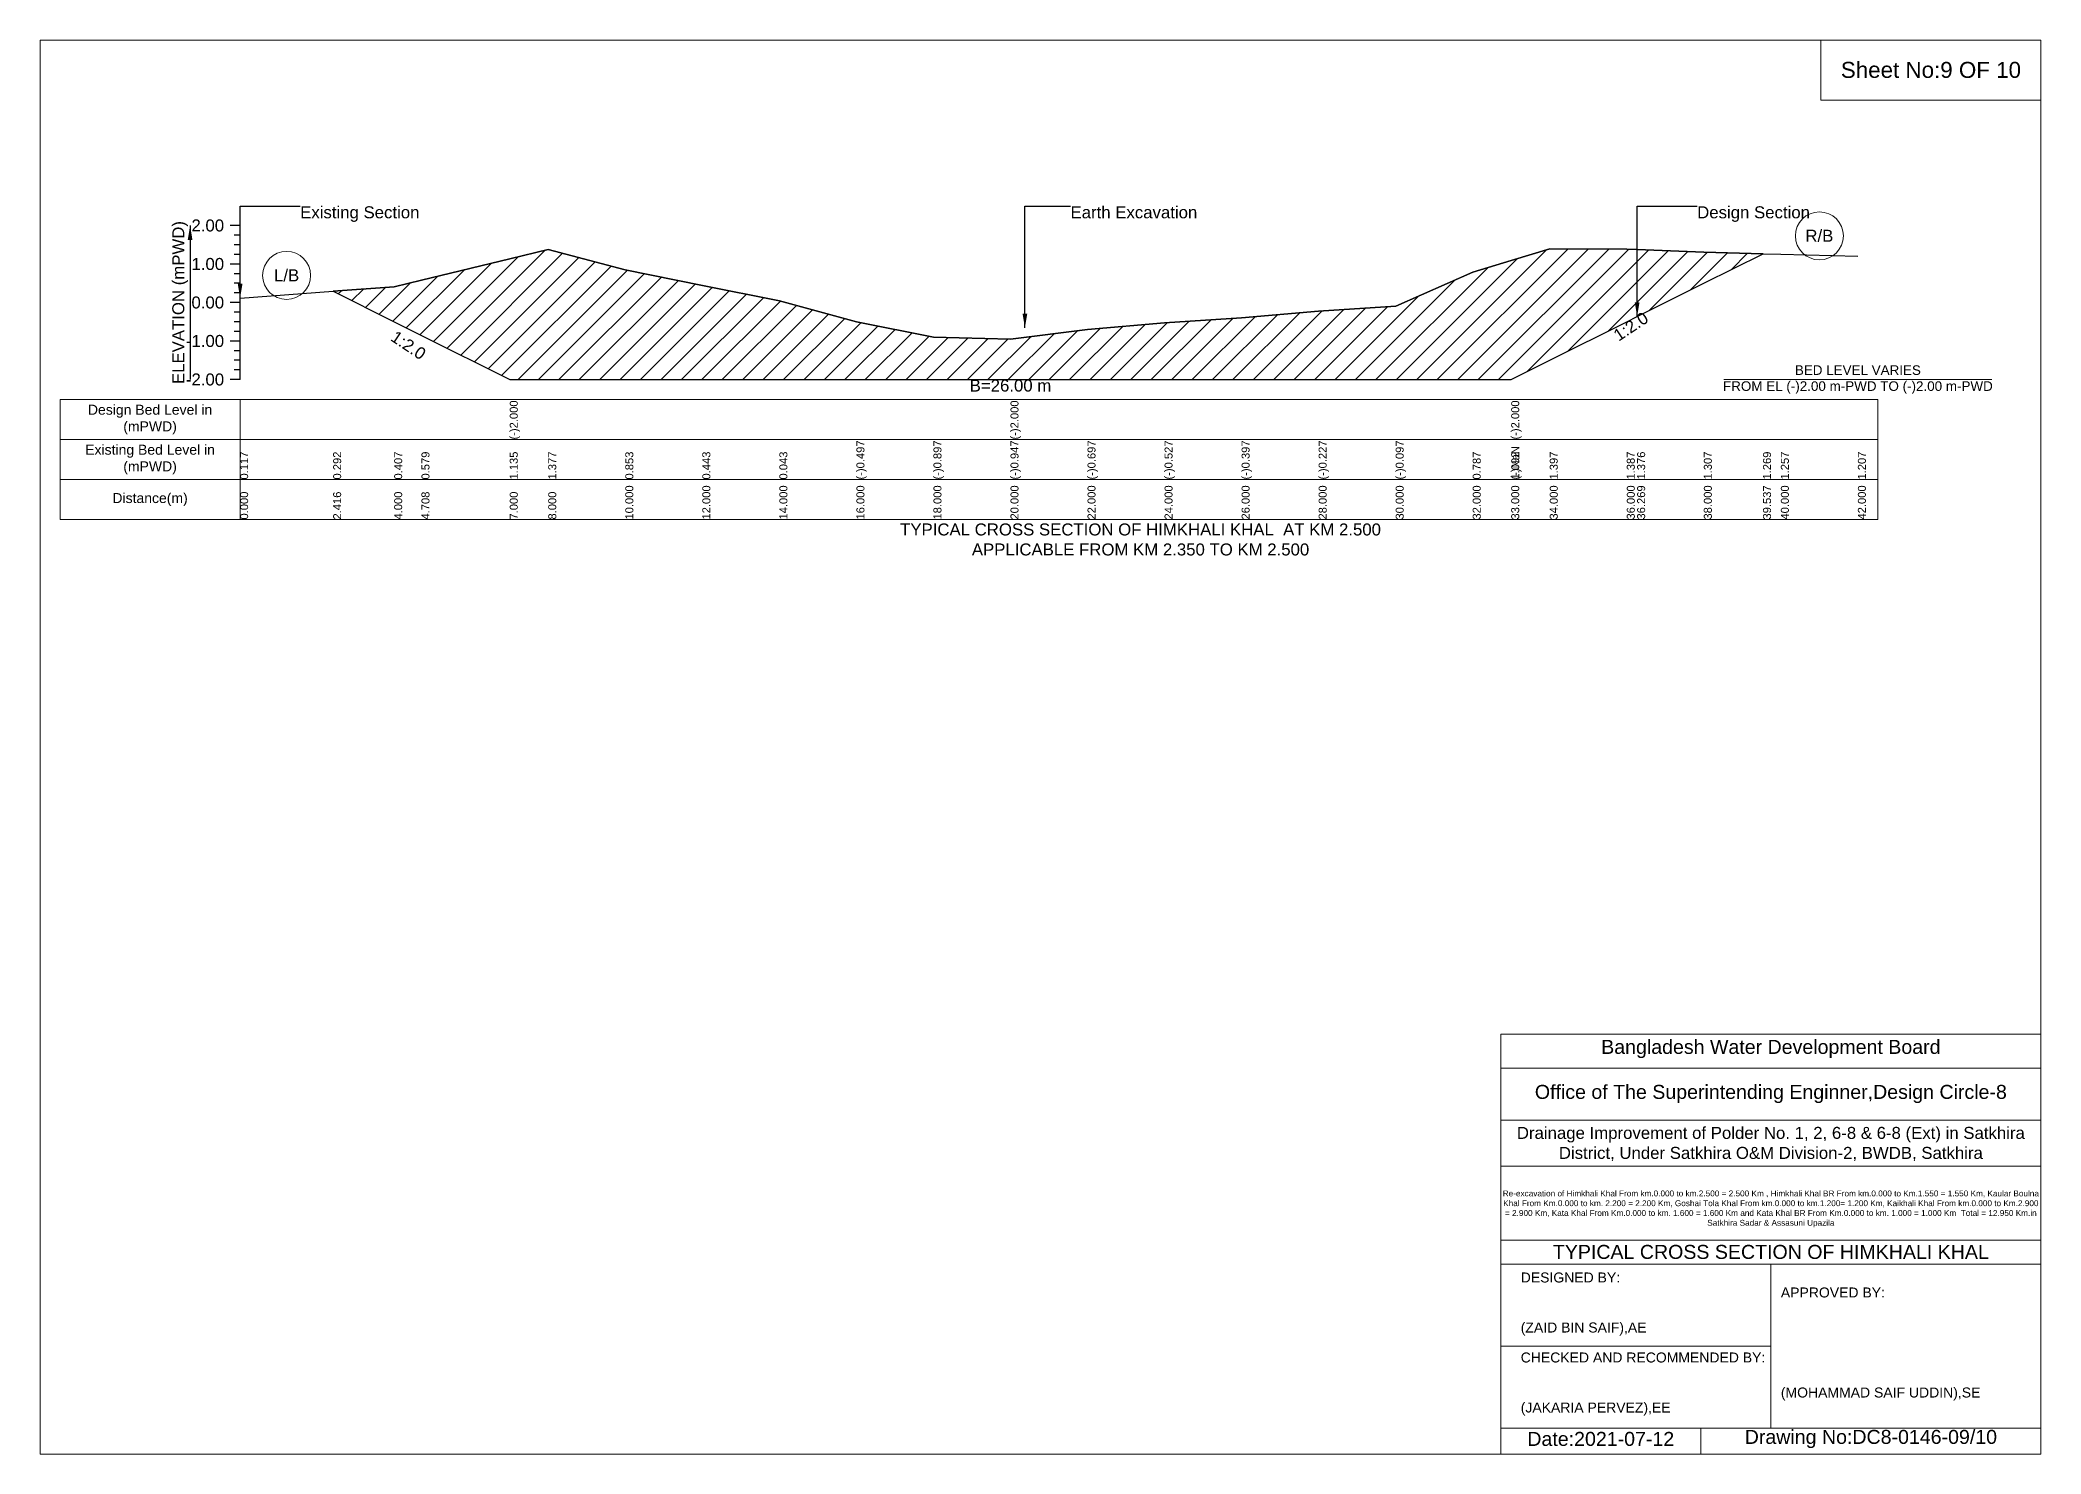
# Model space of a CAD drawing. Header units: inches. Extents: x 91000 to 628000, y -5656 to 0.
# Drawn here: x 180000 to 188000, y -5656 to 0 of the extents above; entities that cross this region are included whole.
import ezdxf

# ---------------------------------------------------------------- set-up
doc = ezdxf.new("R2010")
doc.units = ezdxf.units.IN
doc.header["$LTSCALE"] = 7
doc.header["$MEASUREMENT"] = 0
for name, color, linetype, lineweight in [('Cross section Data Border', 7, 'Continuous', 9), ('Cross Section Labels', 7, 'Continuous', 9), ('Existing_Bed_Level for Xsection', 7, 'Continuous', 25), ('Long Section Border', 7, 'Continuous', 9)]:
    doc.layers.add(name, color=color, linetype=linetype, lineweight=lineweight)
doc.styles.get("Standard").update_dxf_attribs({"font": 'arial.ttf'})
doc.dimstyles.get("Standard").update_dxf_attribs({"dimtxt": 0.18, "dimasz": 0.18, "dimexe": 0.18, "dimexo": 0.0625, "dimgap": 0.09, "dimtad": 0, "dimtih": 1, "dimtoh": 1, "dimdec": 4, "dimzin": 0, "dimdsep": 46, "dimtxsty": 'Standard', "dimcen": 0.09, "dimadec": 0, "dimazin": 0, "dimtfac": 1, "dimtdec": 4, "dimtofl": 0, "dimtmove": 0, "dimatfit": 3, "dimfxl": 1, "dimtolj": 1, "dimtzin": 0, "dimarcsym": 0})

msp = doc.modelspace()

# ---------------------------------------------------------------- hatches: boundary and pattern name
at = {"layer": 'Existing_Bed_Level for Xsection'}
h = msp.add_hatch(dxfattribs=at)
h.set_pattern_fill('ANSI31', color=256, scale=462, style=0)
h.paths.add_polyline_path([(181172, -1005.2), (181416, -1127.2), (181525, -1181.7), (181878, -1358.2), (182032, -1358.2), (182340, -1358.2), (182648, -1358.2), (182956, -1358.2), (183264, -1358.2), (183572, -1358.2), (183880, -1358.2), (184188, -1358.2), (184496, -1358.2), (184804, -1358.2), (185112, -1358.2), (185420, -1358.2), (185728, -1358.2), (185882, -1358.2), (186036, -1281.2), (186344, -1127.2), (186385.4, -1106.5), (186652, -973.2), (186888.7, -854.8), (186652, -848.9), (186385.4, -838.2), (186344, -836.6), (186036, -835), (185882, -882), (185728, -929), (185420, -1065.1), (185112, -1085.1), (184804, -1111.3), (184496, -1131.3), (184188, -1157.5), (183880, -1196), (183572, -1188.3), (183264, -1126.7), (182956, -1043.5), (182648, -981.9), (182340, -918.8), (182032, -838.1), (181878, -875.4), (181525, -961), (181416, -987.5)])

# ---------------------------------------------------------------- linework, layer by layer
at = {"layer": 'Cross section Data Border'}
msp.add_lwpolyline([(180080, -1438.2), (187348, -1438.2), (187348, -1918.2), (180080, -1918.2)], close=True, dxfattribs=at)
for points in [[(180800, -1438.2), (180800, -1918.2)], [(180080, -1598.2), (187348, -1598.2)], [(180080, -1758.2), (187348, -1758.2)]]:
    msp.add_lwpolyline(points, dxfattribs=at)
at = {"layer": 'Cross Section Labels'}
msp.add_lwpolyline([(186732.2, -1358.2), (187803.8, -1358.2)], dxfattribs=at)
for centre in [(187114, -783.4), (180986, -941.7)]:
    msp.add_circle(centre, 96, dxfattribs=at)
at = {"layer": 'Existing_Bed_Level for Xsection'}
for points in [[(180800, -742.2), (180760, -742.2)], [(180800, -780.7), (180776, -780.7)], [(180800, -1358.2), (180800, -1204.2), (180800, -1050.2), (180800, -896.2), (180800, -742.2)], [(180800, -819.2), (180776, -819.2)], [(180800, -857.7), (180776, -857.7)], [(180800, -1032.1), (181172, -1005.2), (181416, -987.5), (181525, -961), (181878, -875.4), (181878, -875.4), (182032, -838.1), (182340, -918.8), (182648, -981.9), (182956, -1043.5), (183264, -1126.7), (183572, -1188.3), (183880, -1196), (183880, -1196), (184188, -1157.5), (184496, -1131.3), (184804, -1111.3), (185112, -1085.1), (185420, -1065.1), (185728, -929), (185882, -882), (185882, -882), (186036, -835), (186344, -836.6), (186385.4, -838.2), (186652, -848.9), (186888.7, -854.8), (186960, -856.6), (187268, -864.3)], [(180800, -896.2), (180760, -896.2)], [(180800, -934.7), (180776, -934.7)], [(180800, -973.2), (180776, -973.2)], [(180800, -1011.7), (180776, -1011.7)], [(180800, -1050.2), (180760, -1050.2)], [(180800, -1088.7), (180776, -1088.7)], [(180800, -1127.2), (180776, -1127.2)], [(180800, -1165.7), (180776, -1165.7)], [(180800, -1204.2), (180760, -1204.2)], [(180800, -1242.7), (180776, -1242.7)], [(180800, -1358.2), (180760, -1358.2)], [(180800, -1281.2), (180776, -1281.2)], [(180800, -1319.7), (180776, -1319.7)]]:
    msp.add_lwpolyline(points, dxfattribs=at)
msp.add_lwpolyline([(181172, -1005.2), (181416, -1127.2), (181525, -1181.7), (181878, -1358.2), (181878, -1358.2), (182032, -1358.2), (182340, -1358.2), (182648, -1358.2), (182956, -1358.2), (183264, -1358.2), (183572, -1358.2), (183880, -1358.2), (183880, -1358.2), (184188, -1358.2), (184496, -1358.2), (184804, -1358.2), (185112, -1358.2), (185420, -1358.2), (185728, -1358.2), (185882, -1358.2), (185882, -1358.2), (186036, -1281.2), (186344, -1127.2), (186385.4, -1106.5), (186652, -973.2), (186888.7, -854.8), (186888.7, -854.8), (186888.7, -854.8), (186652, -848.9), (186385.4, -838.2), (186344, -836.6), (186036, -835), (185882, -882), (185882, -882), (185728, -929), (185420, -1065.1), (185112, -1085.1), (184804, -1111.3), (184496, -1131.3), (184188, -1157.5), (183880, -1196), (183880, -1196), (183572, -1188.3), (183264, -1126.7), (182956, -1043.5), (182648, -981.9), (182340, -918.8), (182032, -838.1), (181878, -875.4), (181878, -875.4), (181525, -961), (181416, -987.5)], close=True, dxfattribs=at)
at = {"layer": 'Long Section Border'}
for points in [[(180000, 0), (188000, 0), (188000, -5656), (180000, -5656)], [(187120, 0), (188000, 0), (188000, -240), (187120, -240)]]:
    msp.add_lwpolyline(points, close=True, dxfattribs=at)
for points in [[(185840, -5656), (185840, -3976), (188000, -3976)], [(185840, -4112), (188000, -4112)], [(185840, -4320), (188000, -4320)], [(185840, -4504), (188000, -4504)], [(185840, -4800), (188000, -4800)], [(185840, -4896), (188000, -4896)], [(186920, -4896), (186920, -5552)], [(185840, -5224), (186920, -5224)], [(185840, -5552), (188000, -5552)], [(186640, -5552), (186640, -5656)]]:
    msp.add_lwpolyline(points, dxfattribs=at)

# ---------------------------------------------------------------- texts
at = {"layer": 'Cross section Data Border', "char_height": 40, "width": 640, "attachment_point": 5}
for s, insert in [('Design Bed Level in (mPWD)', (180440, -1518.2)), ('Existing Bed Level in (mPWD)', (180440, -1678.2)), ('Distance(m)', (180440, -1838.2))]:
    msp.add_mtext(s, dxfattribs=dict(at, insert=insert))
at = {"layer": 'Cross Section Labels'}
for s, insert, char_height, attachment_point in [('Existing Section', (181040, -665.2), 48, 1), ('Earth Excavation', (184120, -665.2), 48, 1), ('Design Section', (186625.4, -665.2), 48, 1), ('R/B', (187114, -783.4), 48, 5), ('L/B', (180986, -941.7), 48, 5), ('B=26.00 m', (183880, -1358.2), 48, 2), ('BED LEVEL VARIES ^JFROM EL (-)2.00 m-PWD TO (-)2.00 m-PWD', (187268, -1358.2), 38.4, 5), ('TYPICAL CROSS SECTION OF HIMKHALI KHAL  AT KM 2.500^JAPPLICABLE FROM KM 2.350 TO KM 2.500', (184400, -1998.2), 48, 5)]:
    msp.add_mtext(s, dxfattribs=dict(at, insert=insert, char_height=char_height, attachment_point=attachment_point))
at = {"layer": 'Cross Section Labels', "char_height": 48, "attachment_point": 2}
for insert, rotation in [((186346.9, -1125.7), 33.69007), ((181486.5, -1200.9), 326.30993)]:
    msp.add_mtext('1:2.0', dxfattribs=dict(at, insert=insert, rotation=rotation))
at = {"layer": 'Existing_Bed_Level for Xsection', "char_height": 48, "attachment_point": 6}
for s, insert in [('2.00', (180736, -742.2)), ('1.00', (180736, -896.2)), ('0.00', (180736, -1050.2)), ('-1.00', (180736, -1204.2)), ('-2.00', (180736, -1358.2))]:
    msp.add_mtext(s, dxfattribs=dict(at, insert=insert))
at = {"layer": 'Existing_Bed_Level for Xsection', "rotation": 90}
for s, insert, char_height, attachment_point in [('ELEVATION (mPWD)', (180560, -1050.2), 48, 5), ('(-)2.000', (181878, -1598.2), 32, 1), ('(-)2.000', (183880, -1598.2), 32, 1), ('(-)2.000', (185882, -1598.2), 32, 1), ('0.117', (180800, -1758.2), 32, 1), ('0.292', (181172, -1758.2), 32, 1), ('0.407', (181416, -1758.2), 32, 1), ('0.579', (181525, -1758.2), 32, 1), ('1.135', (181878, -1758.2), 32, 1), ('1.135', (181878, -1758.2), 32, 1), ('1.135', (181878, -1758.2), 32, 1), ('1.377', (182032, -1758.2), 32, 1), ('0.853', (182340, -1758.2), 32, 1), ('0.443', (182648, -1758.2), 32, 1), ('0.043', (182956, -1758.2), 32, 1), ('(-)0.497', (183264, -1758.2), 32, 1), ('(-)0.897', (183572, -1758.2), 32, 1), ('(-)0.947', (183880, -1758.2), 32, 1), ('(-)0.947', (183880, -1758.2), 32, 1), ('(-)0.947', (183880, -1758.2), 32, 1), ('(-)0.697', (184188, -1758.2), 32, 1), ('(-)0.527', (184496, -1758.2), 32, 1), ('(-)0.397', (184804, -1758.2), 32, 1), ('(-)0.227', (185112, -1758.2), 32, 1), ('(-)0.097', (185420, -1758.2), 32, 1), ('0.787', (185728, -1758.2), 32, 1), ('(-)NaN', (185882, -1758.2), 32, 1), ('1.092', (185882, -1758.2), 32, 1), ('1.092', (185882, -1758.2), 32, 1), ('1.397', (186036, -1758.2), 32, 1), ('1.387', (186344, -1758.2), 32, 1), ('1.376', (186385.4, -1758.2), 32, 1), ('1.307', (186652, -1758.2), 32, 1), ('1.269', (186888.7, -1758.2), 32, 1), ('1.257', (186960, -1758.2), 32, 1), ('1.207', (187268, -1758.2), 32, 1), ('0.000', (180800, -1918.2), 32, 1), ('2.416', (181172, -1918.2), 32, 1), ('4.000', (181416, -1918.2), 32, 1), ('4.708', (181525, -1918.2), 32, 1), ('7.000', (181878, -1918.2), 32, 1), ('7.000', (181878, -1918.2), 32, 1), ('7.000', (181878, -1918.2), 32, 1), ('8.000', (182032, -1918.2), 32, 1), ('10.000', (182340, -1918.2), 32, 1), ('12.000', (182648, -1918.2), 32, 1), ('14.000', (182956, -1918.2), 32, 1), ('16.000', (183264, -1918.2), 32, 1), ('18.000', (183572, -1918.2), 32, 1), ('20.000', (183880, -1918.2), 32, 1), ('20.000', (183880, -1918.2), 32, 1), ('20.000', (183880, -1918.2), 32, 1), ('22.000', (184188, -1918.2), 32, 1), ('24.000', (184496, -1918.2), 32, 1), ('26.000', (184804, -1918.2), 32, 1), ('28.000', (185112, -1918.2), 32, 1), ('30.000', (185420, -1918.2), 32, 1), ('32.000', (185728, -1918.2), 32, 1), ('33.000', (185882, -1918.2), 32, 1), ('33.000', (185882, -1918.2), 32, 1), ('33.000', (185882, -1918.2), 32, 1), ('34.000', (186036, -1918.2), 32, 1), ('36.000', (186344, -1918.2), 32, 1), ('36.269', (186385.4, -1918.2), 32, 1), ('38.000', (186652, -1918.2), 32, 1), ('39.537', (186888.7, -1918.2), 32, 1), ('40.000', (186960, -1918.2), 32, 1), ('42.000', (187268, -1918.2), 32, 1)]:
    msp.add_mtext(s, dxfattribs=dict(at, insert=insert, char_height=char_height, attachment_point=attachment_point))
at = {"layer": 'Long Section Border', "attachment_point": 5}
for s, insert, char_height in [('Sheet No:9 OF 10', (187560, -120), 64), ('Bangladesh Water Development Board', (186920, -4036), 56), ('Office of The Superintending Enginner,Design Circle-8', (186920, -4216), 56)]:
    msp.add_mtext(s, dxfattribs=dict(at, insert=insert, char_height=char_height))
at = {"layer": 'Long Section Border'}
for s, insert, char_height, width, attachment_point in [('Drainage Improvement of Polder No. 1, 2, 6-8 & 6-8 (Ext) in Satkhira District, Under Satkhira O&M Division-2, BWDB, Satkhira', (186920, -4416), 48, 2240, 5), ('Re-excavation of Himkhali Khal From km.0.000 to km.2.500 = 2.500 Km , Himkhali Khal BR From km.0.000 to Km.1.550 = 1.550 Km, Kaular Boulna Khal From Km.0.000 to km. 2.200 = 2.200 Km, Goshai Tola Khal From km.0.000 to km.1.200= 1.200 Km, Kaikhali Khal From km.0.000 to Km.2.900 = 2.900 Km, Kata Khal From Km.0.000 to km. 1.600 = 1.600 Km and Kata Khal BR From Km.0.000 to km. 1.000 = 1.000 Km  Total = 12.950 Km.in Satkhira Sadar & Assasuni Upazila', (186920, -4676), 23.4814, 2160, 5), ('TYPICAL CROSS SECTION OF HIMKHALI KHAL ', (186920, -4848), 56, 2240, 5), ('DESIGNED BY:^J^J^J(ZAID BIN SAIF),AE', (185920, -5056), 40, 1120, 4), ('APPROVED BY:^J^J^J^J^J^J(MOHAMMAD SAIF UDDIN),SE', (186960, -5216), 40, 1120, 4), ('CHECKED AND RECOMMENDED BY:^J^J^J(JAKARIA PERVEZ),EE', (185920, -5376), 40, 1120, 4), ('Date:2021-07-12', (186240, -5596), 56, 1120, 5), ('Drawing No:DC8-0146-09/10', (187320, -5596), 56, 1760, 5)]:
    msp.add_mtext(s, dxfattribs=dict(at, insert=insert, char_height=char_height, width=width, attachment_point=attachment_point))

# ---------------------------------------------------------------- leaders
at = {"layer": 'Cross Section Labels', "annotation_type": 0, "has_hookline": 1, "hookline_direction": 0}
for points, text_width in [([(180800, -1032.1), (180800, -665.2), (181039.9, -665.2)], 467.2), ([(183937.7, -1151.9), (183937.7, -665.2), (184119.9, -665.2)], 497), ([(186385.4, -1106.5), (186385.4, -665.2), (186625.3, -665.2)], 441.2)]:
    msp.add_leader(points, dimstyle='Standard', override={"dimasz": 57.6}, dxfattribs=dict(at, text_width=text_width))
at = {"layer": 'Existing_Bed_Level for Xsection'}
msp.add_leader([(180600, -742.2), (180600, -1358.2)], dimstyle='Standard', override={"dimasz": 57.6}, dxfattribs=at)

doc.saveas('drawing.dxf')
